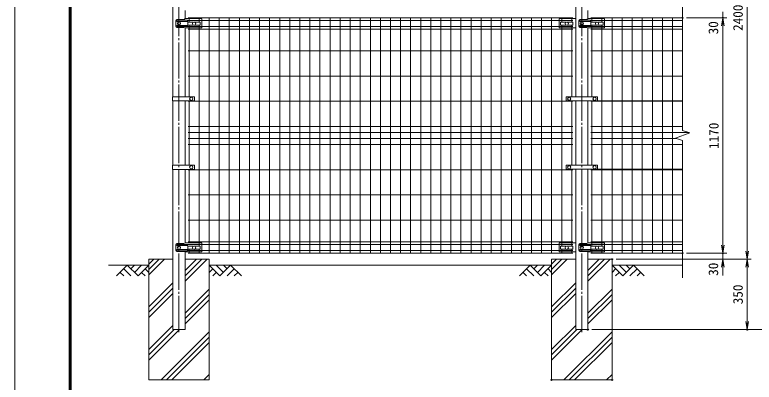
# Model space of a CAD drawing. Units: millimetres, scale not verified. Extents: x -4200 to 4200, y -2970 to 2970.
# Drawn here: x -4200 to -529, y -717 to 1109 of the extents above; entities that cross this region are included whole.
import ezdxf
from ezdxf.enums import TextEntityAlignment as Align

# ---------------------------------------------------------------- set-up
doc = ezdxf.new("R2010")
doc.units = ezdxf.units.MM
doc.header["$LTSCALE"] = 10
doc.header["$PDMODE"] = 32
doc.header["$PDSIZE"] = 5
doc.linetypes.add('LONG_CHAIN', pattern=[21, 18, -1, 1, -1])
for name, color, linetype, lineweight in [('0-3_D-STR1', 1, 'Continuous', 9), ('0-4_D-BMK', 2, 'LONG_CHAIN', 9), ('0-5_D-STR-DIM', 7, 'Continuous', 9), ('0-6_0', 7, 'Continuous', 9), ('0-8_D-STR2', 7, 'Continuous', 9), ('0-9_D-STR3', 3, 'Continuous', 9), ('0-B_D-BGD', 7, 'Continuous', 9), ('0-C_D-STR4', 7, 'Continuous', 9), ('0-D_D-DCR-HCH', 7, 'Continuous', 9), ('0-E_D-TTL', 7, 'Continuous', 9)]:
    doc.layers.add(name, color=color, linetype=linetype, lineweight=lineweight)
doc.layers.add('0-7_Defpoints', color=7, linetype='Continuous')
doc.styles.add('ＭＳ ゴシック', font='')
doc.styles.get('ＭＳ ゴシック').set_extended_font_data('MS Gothic')

# ---------------------------------------------------------------- blocks, each defined once
blk = doc.blocks.new('_Open')
at = {"layer": '0-6_0'}
blk.add_line((-10, 1.667), (0, 0), dxfattribs=at)
blk.add_lwpolyline([(-10, -1.667), (0, 0), (-10, 0)], dxfattribs=at)

msp = doc.modelspace()

# ---------------------------------------------------------------- linework, layer by layer
at = {"layer": '0-3_D-STR1'}
for p, q in [((-3414.9, 1540.96), (-3414.9, 701.96)), ((-1414.9, 1541.46), (-1414.9, 701.46)), ((-3354.4, 1089.28), (-3354.4, 1130.39)), ((-1354.4, 1089.28), (-1354.4, 1130.82)), ((-3354.4, 701.96), (-3354.4, 1044.82)), ((-1354.4, 701.46), (-1354.4, 1044.82)), ((-3414.9, 680.96), (-3414.9, 361.96)), ((-3354.4, 361.96), (-3354.4, 680.96)), ((-1414.9, 681.46), (-1414.9, 361.46)), ((-1354.4, 361.46), (-1354.4, 681.46)), ((-3414.9, 340.96), (-3414.9, -455.79)), ((-3354.4, -24.72), (-3354.4, 340.96)), ((-1414.9, 341.46), (-1414.9, -455.79)), ((-1354.4, -24.72), (-1354.4, 341.46)), ((-3354.4, -455.79), (-3354.4, -69.18)), ((-1354.4, -455.79), (-1354.4, -69.18)), ((-3414.9, -455.79), (-3354.4, -455.79)), ((-1414.9, -455.79), (-1354.4, -455.79))]:
    msp.add_line(p, q, dxfattribs=at)
at = {"layer": '0-4_D-BMK'}
for p, q in [((-3384.65, -467.79), (-3384.65, 2309.21)), ((-1384.65, -467.79), (-1384.65, 2309.21))]:
    msp.add_line(p, q, dxfattribs=at)
at = {"layer": '0-5_D-STR-DIM'}
for p, q in [((-564.65, -65.79), (-564.65, 2254.21)), ((-884.65, 1001.21), (-884.65, 1683.55)), ((-884.65, 534.86), (-884.65, 1157.21)), ((-684.65, 1094.21), (-684.65, 1124.21)), ((-864.65, 1094.21), (-664.65, 1094.21)), ((-864.65, 1094.21), (-664.65, 1094.21)), ((-684.65, -35.79), (-684.65, 1054.21)), ((-684.65, 1054.21), (-684.65, 1014.21)), ((-919.89, 496.38), (-849.42, 522.03)), ((-849.42, 522.03), (-884.65, 534.86)), ((-884.65, 483.55), (-919.89, 496.38)), ((-884.65, -198.79), (-884.65, 483.55)), ((-684.65, -35.79), (-684.65, 4.21)), ((-1214.65, -105.79), (-664.65, -105.79)), ((-1214.65, -105.79), (-544.65, -105.79)), ((-1214.65, -105.79), (-544.65, -105.79)), ((-864.65, -75.79), (-664.65, -75.79)), ((-864.65, -75.79), (-664.65, -75.79)), ((-684.65, -105.79), (-684.65, -75.79)), ((-684.65, -145.79), (-684.65, -185.79)), ((-564.65, -145.79), (-564.65, -415.79)), ((-1334.4, -455.79), (-544.65, -455.79)), ((-1334.4, -455.79), (-424.65, -455.79))]:
    msp.add_line(p, q, dxfattribs=at)
at = {"layer": '0-7_Defpoints'}
for p in [(-884.65, 1094.21), (-684.65, 1094.21), (-884.65, -75.79), (-884.65, -75.79), (-684.65, -75.79), (-1234.65, -105.79), (-1354.4, -455.79), (-1354.4, -455.79), (-564.65, -455.79), (-1534.65, -705.79), (-1234.65, -705.79)]:
    msp.add_point(p, dxfattribs=at)
at = {"layer": '0-8_D-STR2'}
for p, q in [((-1429.65, 1094.21), (-3339.65, 1094.21)), ((-1429.65, 1081.33), (-3339.65, 1081.33)), ((-3334.65, 1072.69), (-3334.65, 1094.21)), ((-3284.65, 1072.69), (-3284.65, 1094.21)), ((-3234.65, -75.79), (-3234.65, 1094.21)), ((-3184.65, -75.79), (-3184.65, 1094.21)), ((-3134.65, -75.79), (-3134.65, 1094.21)), ((-3084.65, -75.79), (-3084.65, 1094.21)), ((-3034.65, -75.79), (-3034.65, 1094.21)), ((-2984.65, -75.79), (-2984.65, 1094.21)), ((-2934.65, -75.79), (-2934.65, 1094.21)), ((-2884.65, -75.79), (-2884.65, 1094.21)), ((-2834.65, -75.79), (-2834.65, 1094.21)), ((-2784.65, -75.79), (-2784.65, 1094.21)), ((-2734.65, -75.79), (-2734.65, 1094.21)), ((-2684.65, -75.79), (-2684.65, 1094.21)), ((-2634.65, -75.79), (-2634.65, 1094.21)), ((-2584.65, -75.79), (-2584.65, 1094.21)), ((-2534.65, -75.79), (-2534.65, 1094.21)), ((-2484.65, -75.79), (-2484.65, 1094.21)), ((-2434.65, -75.79), (-2434.65, 1094.21)), ((-2384.65, -75.79), (-2384.65, 1094.21)), ((-2334.65, -75.79), (-2334.65, 1094.21)), ((-2284.65, -75.79), (-2284.65, 1094.21)), ((-2234.65, -75.79), (-2234.65, 1094.21)), ((-2184.65, -75.79), (-2184.65, 1094.21)), ((-2134.65, -75.79), (-2134.65, 1094.21)), ((-2084.65, -75.79), (-2084.65, 1094.21)), ((-2034.65, -75.79), (-2034.65, 1094.21)), ((-1984.65, -75.79), (-1984.65, 1094.21)), ((-1934.65, -75.79), (-1934.65, 1094.21)), ((-1884.65, -75.79), (-1884.65, 1094.21)), ((-1834.65, -75.79), (-1834.65, 1094.21)), ((-1784.65, -75.79), (-1784.65, 1094.21)), ((-1734.65, -75.79), (-1734.65, 1094.21)), ((-1684.65, -75.79), (-1684.65, 1094.21)), ((-1634.65, -75.79), (-1634.65, 1094.21)), ((-1584.65, -75.79), (-1584.65, 1094.21)), ((-1534.65, -75.79), (-1534.65, 1094.21)), ((-1484.65, 1072.69), (-1484.65, 1094.21)), ((-1434.65, 1072.69), (-1434.65, 1094.21)), ((-1339.65, 1094.21), (-884.65, 1094.21)), ((-1339.65, 1081.33), (-884.65, 1081.33)), ((-1334.65, 1072.69), (-1334.65, 1094.21)), ((-1284.65, 1072.69), (-1284.65, 1094.21)), ((-1234.65, -75.79), (-1234.65, 1094.21)), ((-1184.65, -75.79), (-1184.65, 1094.21)), ((-1134.65, -75.79), (-1134.65, 1094.21)), ((-1084.65, -75.79), (-1084.65, 1094.21)), ((-1034.65, -75.79), (-1034.65, 1094.21)), ((-984.65, -75.79), (-984.65, 1094.21)), ((-934.65, -75.79), (-934.65, 1094.21)), ((-1429.65, 1051.08), (-3339.65, 1051.08)), ((-1429.65, 1038.21), (-3339.65, 1038.21)), ((-3334.65, 701.96), (-3334.65, 1057.69)), ((-3284.65, -41.31), (-3284.65, 1057.69)), ((-1484.65, -41.31), (-1484.65, 1057.69)), ((-1434.65, 701.46), (-1434.65, 1057.69)), ((-1339.65, 1051.08), (-884.65, 1051.08)), ((-1339.65, 1038.21), (-884.65, 1038.21)), ((-1334.65, 701.46), (-1334.65, 1057.69)), ((-1284.65, -41.31), (-1284.65, 1057.69)), ((-1429.65, 929.21), (-3339.65, 929.21)), ((-1339.65, 929.21), (-884.65, 929.21)), ((-1429.65, 804.21), (-3339.65, 804.21)), ((-1339.65, 804.21), (-884.65, 804.21)), ((-1429.65, 679.21), (-3339.65, 679.21)), ((-3334.65, 361.96), (-3334.65, 680.96)), ((-1434.65, 361.46), (-1434.65, 681.46)), ((-1339.65, 681.46), (-884.65, 681.46)), ((-1339.65, 679.21), (-884.65, 679.21)), ((-1334.65, 361.46), (-1334.65, 681.46)), ((-1429.65, 554.21), (-3339.65, 554.21)), ((-1339.65, 554.21), (-884.65, 554.21)), ((-1429.65, 524.21), (-3339.65, 524.21)), ((-1339.65, 524.21), (-855.39, 524.21)), ((-1429.65, 494.21), (-3339.65, 494.21)), ((-1339.65, 494.21), (-913.92, 494.21)), ((-1429.65, 464.21), (-3339.65, 464.21)), ((-1339.65, 464.21), (-884.65, 464.21)), ((-1429.65, 339.21), (-3339.65, 339.21)), ((-3334.65, -23.79), (-3334.65, 340.96)), ((-1434.65, -41.31), (-1434.65, 341.46)), ((-1339.65, 341.46), (-884.65, 341.46)), ((-1339.65, 339.21), (-884.65, 339.21)), ((-1334.65, -41.31), (-1334.65, 341.46)), ((-1429.65, 214.21), (-3339.65, 214.21)), ((-1339.65, 214.21), (-884.65, 214.21)), ((-1429.65, 89.21), (-3339.65, 89.21)), ((-1339.65, 89.21), (-884.65, 89.21)), ((-1429.65, -19.79), (-3339.65, -19.79)), ((-1429.65, -32.67), (-3339.65, -32.67)), ((-1339.65, -19.79), (-884.65, -19.79)), ((-1339.65, -32.67), (-884.65, -32.67)), ((-1429.65, -62.92), (-3339.65, -62.92)), ((-3334.65, -75.79), (-3334.65, -56.31)), ((-3284.65, -75.79), (-3284.65, -56.31)), ((-1484.65, -75.79), (-1484.65, -56.31)), ((-1434.65, -75.79), (-1434.65, -56.31)), ((-1339.65, -62.92), (-884.65, -62.92)), ((-1334.65, -75.79), (-1334.65, -56.31)), ((-1284.65, -75.79), (-1284.65, -56.31)), ((-1429.65, -75.79), (-3339.65, -75.79)), ((-1339.65, -75.79), (-884.65, -75.79))]:
    msp.add_line(p, q, dxfattribs=at)
at = {"layer": '0-9_D-STR3'}
for p, q in [((-3400.14, 1081.21), (-3400.14, 1051.21)), ((-3360.67, 1086.21), (-3395.14, 1086.21)), ((-3344.06, 1082.21), (-3393.06, 1082.21)), ((-3344.06, 1076.21), (-3393.06, 1076.21)), ((-3352.53, 1090.21), (-3360.67, 1086.21)), ((-3276.65, 1090.21), (-3352.53, 1090.21)), ((-3340.65, 1070.69), (-3340.65, 1059.69)), ((-3338.65, 1072.69), (-3312.44, 1072.69)), ((-3306.87, 1072.69), (-3280.65, 1072.69)), ((-3278.65, 1070.69), (-3278.65, 1059.69)), ((-3276.65, 1090.21), (-3271.65, 1089.21)), ((-3271.65, 1089.21), (-3271.65, 1045.39)), ((-1492.65, 1090.21), (-1497.65, 1089.21)), ((-1497.65, 1089.21), (-1497.65, 1045.39)), ((-1492.65, 1090.21), (-1416.78, 1090.21)), ((-1490.65, 1070.69), (-1490.65, 1059.69)), ((-1488.65, 1072.69), (-1462.44, 1072.69)), ((-1456.87, 1072.69), (-1430.65, 1072.69)), ((-1428.65, 1070.69), (-1428.65, 1059.69)), ((-1416.78, 1090.21), (-1416.1, 1089.87)), ((-1400.14, 1081.21), (-1400.14, 1051.21)), ((-1360.67, 1086.21), (-1395.14, 1086.21)), ((-1344.06, 1082.21), (-1393.06, 1082.21)), ((-1344.06, 1076.21), (-1393.06, 1076.21)), ((-1352.53, 1090.21), (-1360.67, 1086.21)), ((-1276.65, 1090.21), (-1352.53, 1090.21)), ((-1340.65, 1070.69), (-1340.65, 1059.69)), ((-1338.65, 1072.69), (-1312.44, 1072.69)), ((-1306.87, 1072.69), (-1280.65, 1072.69)), ((-1278.65, 1070.69), (-1278.65, 1059.69)), ((-1276.65, 1090.21), (-1271.65, 1089.21)), ((-1271.65, 1089.21), (-1271.65, 1045.39)), ((-3360.67, 1046.21), (-3395.14, 1046.21)), ((-3344.06, 1056.21), (-3393.06, 1056.21)), ((-3344.06, 1050.21), (-3393.06, 1050.21)), ((-3360.67, 1046.21), (-3352.45, 1044.39)), ((-3352.45, 1044.39), (-3272.65, 1044.39)), ((-3338.65, 1057.69), (-3312.44, 1057.69)), ((-3306.87, 1057.69), (-3280.65, 1057.69)), ((-1416.86, 1044.39), (-1496.65, 1044.39)), ((-1488.65, 1057.69), (-1462.44, 1057.69)), ((-1456.87, 1057.69), (-1430.65, 1057.69)), ((-1414.9, 1044.8), (-1416.86, 1044.39)), ((-1360.67, 1046.21), (-1395.14, 1046.21)), ((-1344.06, 1056.21), (-1393.06, 1056.21)), ((-1344.06, 1050.21), (-1393.06, 1050.21)), ((-1360.67, 1046.21), (-1352.45, 1044.39)), ((-1352.45, 1044.39), (-1272.65, 1044.39)), ((-1338.65, 1057.69), (-1312.44, 1057.69)), ((-1306.87, 1057.69), (-1280.65, 1057.69)), ((-3417.2, 701.96), (-3309.65, 701.96)), ((-3417.2, 701.96), (-3417.2, 680.96)), ((-3307.65, 699.96), (-3307.65, 682.96)), ((-1463.15, 698.46), (-1463.15, 684.46)), ((-1460.15, 701.46), (-1309.15, 701.46)), ((-1306.15, 698.46), (-1306.15, 684.46)), ((-3417.2, 680.96), (-3309.65, 680.96)), ((-1460.15, 681.46), (-1309.15, 681.46)), ((-3417.2, 361.96), (-3309.65, 361.96)), ((-3417.2, 361.96), (-3417.2, 340.96)), ((-3417.2, 340.96), (-3309.65, 340.96)), ((-3307.65, 359.96), (-3307.65, 342.96)), ((-1463.15, 358.46), (-1463.15, 344.46)), ((-1460.15, 361.46), (-1309.15, 361.46)), ((-1460.15, 341.46), (-1309.15, 341.46)), ((-1306.15, 358.46), (-1306.15, 344.46)), ((-3400.14, -32.79), (-3400.14, -62.79)), ((-3360.67, -27.79), (-3395.14, -27.79)), ((-3344.06, -31.79), (-3393.06, -31.79)), ((-3352.53, -23.79), (-3360.67, -27.79)), ((-3276.65, -23.79), (-3352.53, -23.79)), ((-3276.65, -23.79), (-3271.65, -24.79)), ((-3271.65, -24.79), (-3271.65, -68.61)), ((-1492.65, -23.79), (-1497.65, -24.79)), ((-1497.65, -24.79), (-1497.65, -68.61)), ((-1492.65, -23.79), (-1416.78, -23.79)), ((-1416.78, -23.79), (-1414.9, -24.72)), ((-1400.14, -32.79), (-1400.14, -62.79)), ((-1360.67, -27.79), (-1395.14, -27.79)), ((-1344.06, -31.79), (-1393.06, -31.79)), ((-1352.53, -23.79), (-1360.67, -27.79)), ((-1276.65, -23.79), (-1352.53, -23.79)), ((-1276.65, -23.79), (-1271.65, -24.79)), ((-1271.65, -24.79), (-1271.65, -68.61)), ((-3360.67, -67.79), (-3395.14, -67.79)), ((-3344.06, -37.79), (-3393.06, -37.79)), ((-3344.06, -57.79), (-3393.06, -57.79)), ((-3344.06, -63.79), (-3393.06, -63.79)), ((-3360.67, -67.79), (-3352.45, -69.61)), ((-3352.45, -69.61), (-3272.65, -69.61)), ((-3340.65, -43.31), (-3340.65, -54.31)), ((-3338.65, -41.31), (-3312.44, -41.31)), ((-3338.65, -56.31), (-3312.44, -56.31)), ((-3306.87, -41.31), (-3280.65, -41.31)), ((-3306.87, -56.31), (-3280.65, -56.31)), ((-3278.65, -43.31), (-3278.65, -54.31)), ((-1416.86, -69.61), (-1496.65, -69.61)), ((-1490.65, -43.31), (-1490.65, -54.31)), ((-1488.65, -41.31), (-1462.44, -41.31)), ((-1488.65, -56.31), (-1462.44, -56.31)), ((-1456.87, -41.31), (-1430.65, -41.31)), ((-1456.87, -56.31), (-1430.65, -56.31)), ((-1428.65, -43.31), (-1428.65, -54.31)), ((-1414.9, -69.2), (-1416.86, -69.61)), ((-1360.67, -67.79), (-1395.14, -67.79)), ((-1344.06, -37.79), (-1393.06, -37.79)), ((-1344.06, -57.79), (-1393.06, -57.79)), ((-1344.06, -63.79), (-1393.06, -63.79)), ((-1360.67, -67.79), (-1352.45, -69.61)), ((-1352.45, -69.61), (-1272.65, -69.61)), ((-1340.65, -43.31), (-1340.65, -54.31)), ((-1338.65, -41.31), (-1312.44, -41.31)), ((-1338.65, -56.31), (-1312.44, -56.31)), ((-1306.87, -41.31), (-1280.65, -41.31)), ((-1306.87, -56.31), (-1280.65, -56.31)), ((-1278.65, -43.31), (-1278.65, -54.31))]:
    msp.add_line(p, q, dxfattribs=at)
for centre in [(-3384.65, 1066.21), (-3309.65, 1065.19), (-1459.65, 1065.19), (-1384.65, 1066.21), (-1384.65, 1066.21), (-1309.65, 1065.19), (-3323.65, 691.46), (-1447.65, 691.46), (-1321.65, 691.46), (-3323.65, 351.46), (-1447.65, 351.46), (-1321.65, 351.46), (-3384.65, -47.79), (-3309.65, -48.81), (-1459.65, -48.81), (-1384.65, -47.79), (-1309.65, -48.81)]:
    msp.add_circle(centre, 8, dxfattribs=at)
for centre, radius, start, end in [((-3395.14, 1081.21), 5, 90, 180), ((-3393.06, 1079.21), 3, 90, 270), ((-3344.06, 1079.21), 3, 270, 90), ((-3338.65, 1070.69), 2, 90, 180), ((-3280.65, 1070.69), 2, 0, 90), ((-1488.65, 1070.69), 2, 90, 180), ((-1430.65, 1070.69), 2, 0, 90), ((-1395.14, 1081.21), 5, 90, 180), ((-1393.06, 1079.21), 3, 90, 270), ((-1344.06, 1079.21), 3, 270, 90), ((-1338.65, 1070.69), 2, 90, 180), ((-1280.65, 1070.69), 2, 0, 90), ((-3395.14, 1051.21), 5, 180, 270), ((-3393.06, 1053.21), 3, 90, 270), ((-3344.06, 1053.21), 3, 270, 90), ((-3338.65, 1059.69), 2, 180, 270), ((-3280.65, 1059.69), 2, 270, 0), ((-3272.65, 1045.39), 1, 270, 0), ((-1496.65, 1045.39), 1, 180, 270), ((-1488.65, 1059.69), 2, 180, 270), ((-1430.65, 1059.69), 2, 270, 0), ((-1395.14, 1051.21), 5, 180, 270), ((-1393.06, 1053.21), 3, 90, 270), ((-1344.06, 1053.21), 3, 270, 90), ((-1338.65, 1059.69), 2, 180, 270), ((-1280.65, 1059.69), 2, 270, 0), ((-1272.65, 1045.39), 1, 270, 0), ((-3309.65, 699.96), 2, 0, 90), ((-1460.15, 698.46), 3, 90, 180), ((-1309.15, 698.46), 3, 0, 90), ((-3309.65, 682.96), 2, 270, 0), ((-1460.15, 684.46), 3, 180, 270), ((-1309.15, 684.46), 3, 270, 0), ((-3309.65, 359.96), 2, 0, 90), ((-3309.65, 342.96), 2, 270, 0), ((-1460.15, 358.46), 3, 90, 180), ((-1460.15, 344.46), 3, 180, 270), ((-1309.15, 358.46), 3, 0, 90), ((-1309.15, 344.46), 3, 270, 0), ((-3395.14, -32.79), 5, 90, 180), ((-3393.06, -34.79), 3, 90, 270), ((-3344.06, -34.79), 3, 270, 90), ((-1395.14, -32.79), 5, 90, 180), ((-1393.06, -34.79), 3, 90, 270), ((-1344.06, -34.79), 3, 270, 90), ((-3395.14, -62.79), 5, 180, 270), ((-3393.06, -60.79), 3, 90, 270), ((-3344.06, -60.79), 3, 270, 90), ((-3338.65, -43.31), 2, 90, 180), ((-3338.65, -54.31), 2, 180, 270), ((-3280.65, -43.31), 2, 0, 90), ((-3280.65, -54.31), 2, 270, 0), ((-3272.65, -68.61), 1, 270, 0), ((-1496.65, -68.61), 1, 180, 270), ((-1488.65, -43.31), 2, 90, 180), ((-1488.65, -54.31), 2, 180, 270), ((-1430.65, -43.31), 2, 0, 90), ((-1430.65, -54.31), 2, 270, 0), ((-1395.14, -62.79), 5, 180, 270), ((-1393.06, -60.79), 3, 90, 270), ((-1344.06, -60.79), 3, 270, 90), ((-1338.65, -43.31), 2, 90, 180), ((-1338.65, -54.31), 2, 180, 270), ((-1280.65, -43.31), 2, 0, 90), ((-1280.65, -54.31), 2, 270, 0), ((-1272.65, -68.61), 1, 270, 0)]:
    msp.add_arc(centre, radius, start, end, dxfattribs=at)
at = {"layer": '0-B_D-BGD'}
for p, q in [((-3734.65, -135.79), (-3534.65, -135.79)), ((-3234.65, -135.79), (-1534.65, -135.79)), ((-1234.65, -135.79), (-884.65, -135.79))]:
    msp.add_line(p, q, dxfattribs=at)
at = {"layer": '0-C_D-STR4'}
for p, q in [((-3534.65, -105.79), (-3534.65, -705.79)), ((-3414.9, -105.79), (-3534.65, -105.79)), ((-3234.65, -105.79), (-3354.4, -105.79)), ((-3234.65, -105.79), (-3234.65, -705.79)), ((-1534.65, -105.79), (-1534.65, -705.79)), ((-1414.9, -105.79), (-1534.65, -105.79)), ((-1234.65, -105.79), (-1354.4, -105.79)), ((-1234.65, -105.79), (-1234.65, -705.79)), ((-3234.65, -705.79), (-3534.65, -705.79)), ((-1234.65, -705.79), (-1534.65, -705.79))]:
    msp.add_line(p, q, dxfattribs=at)
at = {"layer": '0-D_D-DCR-HCH'}
for p, q in [((-3534.65, -183.43), (-3457.02, -105.79)), ((-3534.65, -156.91), (-3483.54, -105.79)), ((-3534.65, -130.39), (-3510.05, -105.79)), ((-3354.4, -215.31), (-3244.89, -105.79)), ((-3354.4, -188.79), (-3271.4, -105.79)), ((-3354.4, -162.28), (-3297.92, -105.79)), ((-1534.65, -183.43), (-1457.02, -105.79)), ((-1534.65, -156.91), (-1483.54, -105.79)), ((-1534.65, -130.39), (-1510.05, -105.79)), ((-1354.4, -215.31), (-1244.89, -105.79)), ((-1354.4, -188.79), (-1271.4, -105.79)), ((-1354.4, -162.28), (-1297.92, -105.79)), ((-3641.08, -135.79), (-3694.29, -189.01)), ((-3641.08, -135.79), (-3587.87, -189.01)), ((-3623.34, -153.53), (-3605.6, -135.79)), ((-3605.6, -171.27), (-3570.13, -135.79)), ((-3587.87, -189.01), (-3534.65, -135.79)), ((-3181.44, -189.01), (-3234.65, -135.79)), ((-3163.7, -171.27), (-3199.18, -135.79)), ((-3128.23, -135.79), (-3181.44, -189.01)), ((-3145.87, -153.62), (-3163.7, -135.79)), ((-3128.23, -135.79), (-3075.02, -189.01)), ((-1641.08, -135.79), (-1694.29, -189.01)), ((-1641.08, -135.79), (-1587.87, -189.01)), ((-1623.34, -153.53), (-1605.6, -135.79)), ((-1605.6, -171.27), (-1570.13, -135.79)), ((-1587.87, -189.01), (-1534.65, -135.79)), ((-1181.44, -189.01), (-1234.65, -135.79)), ((-1163.7, -171.27), (-1199.18, -135.79)), ((-1128.23, -135.79), (-1181.44, -189.01)), ((-1146.06, -153.62), (-1163.89, -135.79)), ((-1128.23, -135.79), (-1075.02, -189.01)), ((-3676.55, -171.27), (-3658.73, -189.01)), ((-3658.82, -153.53), (-3623.18, -189.01)), ((-3570.13, -171.27), (-3552.31, -189.01)), ((-3552.39, -153.53), (-3534.65, -171.19)), ((-3216.92, -153.53), (-3234.65, -171.19)), ((-3199.18, -171.27), (-3217, -189.01)), ((-3110.49, -153.53), (-3146.13, -189.01)), ((-3092.76, -171.27), (-3110.57, -189.01)), ((-1676.55, -171.27), (-1658.73, -189.01)), ((-1658.82, -153.53), (-1623.18, -189.01)), ((-1570.13, -171.27), (-1552.31, -189.01)), ((-1552.39, -153.53), (-1534.65, -171.19)), ((-1216.92, -153.53), (-1234.65, -171.19)), ((-1199.18, -171.27), (-1217, -189.01)), ((-1110.49, -153.53), (-1146.13, -189.01)), ((-1092.76, -171.27), (-1110.57, -189.01)), ((-3534.65, -342.53), (-3414.9, -222.78)), ((-3534.65, -369.04), (-3414.9, -249.29)), ((-3354.4, -374.41), (-3234.65, -254.66)), ((-1534.65, -342.53), (-1414.9, -222.78)), ((-1534.65, -369.04), (-1414.9, -249.29)), ((-1354.4, -374.41), (-1234.65, -254.66)), ((-3534.65, -395.56), (-3414.9, -275.81)), ((-3354.4, -400.93), (-3234.65, -281.18)), ((-1534.65, -395.56), (-1414.9, -275.81)), ((-1354.4, -400.93), (-1234.65, -281.18)), ((-3354.4, -427.44), (-3234.65, -307.69)), ((-1354.4, -427.44), (-1234.65, -307.69)), ((-3534.65, -554.66), (-3414.9, -434.91)), ((-1534.65, -554.66), (-1414.9, -434.91)), ((-3534.65, -607.69), (-3382.76, -455.79)), ((-3534.65, -581.18), (-3409.27, -455.79)), ((-3473.66, -705.79), (-3234.65, -466.79)), ((-1534.65, -607.69), (-1382.76, -455.79)), ((-1534.65, -581.18), (-1409.27, -455.79)), ((-1473.66, -705.79), (-1234.65, -466.79)), ((-3447.14, -705.79), (-3234.65, -493.31)), ((-1447.14, -705.79), (-1234.65, -493.31)), ((-3420.62, -705.79), (-3234.65, -519.82)), ((-1420.62, -705.79), (-1234.65, -519.82)), ((-3261.53, -705.79), (-3234.65, -678.92)), ((-1261.53, -705.79), (-1234.65, -678.92)), ((-3235.01, -705.79), (-3234.65, -705.44)), ((-1235.01, -705.79), (-1234.65, -705.44))]:
    msp.add_line(p, q, dxfattribs=at)
for points in [[(-3234.65, -105.79), (-3354.4, -105.79), (-3354.4, -455.79), (-3414.9, -455.79), (-3414.9, -105.79), (-3534.65, -105.79), (-3534.65, -705.79), (-3234.65, -705.79)], [(-1234.65, -105.79), (-1354.4, -105.79), (-1354.4, -455.79), (-1414.9, -455.79), (-1414.9, -105.79), (-1534.65, -105.79), (-1534.65, -705.79), (-1234.65, -705.79)]]:
    msp.add_lwpolyline(points, close=True, dxfattribs=at)
at = {"layer": '0-E_D-TTL', "color": 2}
msp.add_lwpolyline([(-4199.68, 2970.23), (4200.32, 2970.23), (4200.32, -2969.77), (-4199.68, -2969.77)], close=True, dxfattribs=at)
at = {"layer": '0-E_D-TTL'}
for points in [[(-3929.68, 2750.23), (3930.32, 2750.23), (3930.32, -2749.77), (-3929.68, -2749.77)], [(-3927.18, 2747.73), (3927.82, 2747.73), (3927.82, -2747.27), (-3927.18, -2747.27)], [(-3924.68, 2745.23), (3925.32, 2745.23), (3925.32, -2744.77), (-3924.68, -2744.77)], [(-3922.18, 2742.73), (3922.82, 2742.73), (3922.82, -2742.27), (-3922.18, -2742.27)], [(-3919.68, 2740.23), (3920.32, 2740.23), (3920.32, -2739.77), (-3919.68, -2739.77)]]:
    msp.add_lwpolyline(points, close=True, dxfattribs=at)

# ---------------------------------------------------------------- block references
at = {"layer": '0-5_D-STR-DIM', "xscale": 4, "yscale": 4}
for p, rotation in [((-684.65, 1094.21), 90), ((-684.65, 1094.21), 90), ((-684.65, -75.79), 270), ((-684.65, -75.79), 270), ((-564.65, -105.79), 270), ((-684.65, -105.79), 90), ((-564.65, -105.79), 90), ((-564.65, -455.79), 270)]:
    msp.add_blockref('_Open', p, dxfattribs=dict(at, rotation=rotation))

# ---------------------------------------------------------------- texts
at = {"layer": '0-5_D-STR-DIM', "style": 'ＭＳ ゴシック'}
for s, p in [('2400', (-571.4, 1028.96)), ('30', (-693.56, 1011.74)), ('1170', (-691.4, 442.31)), ('30', (-693.56, -188.26)), ('350', (-571.4, -329.67))]:
    msp.add_text(s, height=48.09, rotation=90, dxfattribs=at).set_placement(p, align=Align.BOTTOM_LEFT)

doc.saveas('drawing.dxf')
